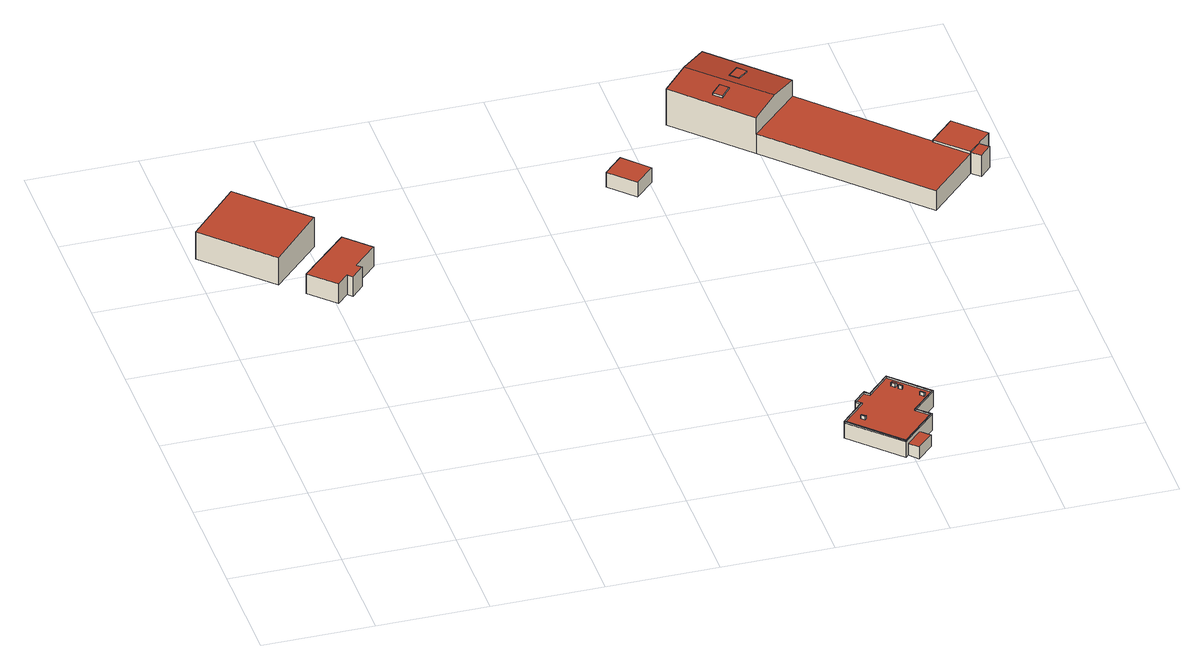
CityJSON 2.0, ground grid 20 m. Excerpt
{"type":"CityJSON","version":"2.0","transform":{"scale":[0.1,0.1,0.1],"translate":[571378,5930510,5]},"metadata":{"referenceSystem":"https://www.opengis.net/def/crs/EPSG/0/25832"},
"CityObjects":{
"building1":{"type":"Building","attributes":{"Grundfläche 2D":"196.279790","Grundhöhe NN":"5.775"},"geometry":[{"type":"Solid","lod":"3","boundaries":[[[[0,1,2,3]],[[4,5,3,2]],[[5,6,0,3]],[[6,7,1,0]],[[7,4,2,1]],[[7,6,5,4]]]],"semantics":{"surfaces":[{"type":"RoofSurface"},{"type":"WallSurface"},{"type":"GroundSurface"}],"values":[[0,1,1,1,1,2]]}}]},
"building2":{"type":"Building","attributes":{"Grundfläche 2D":"78.364275","Grundhöhe NN":"5.591"},"geometry":[{"type":"Solid","lod":"3","boundaries":[[[[8,9,10,11,12,13,14,15]],[[16,17,11,10]],[[17,18,12,11]],[[18,19,13,12]],[[19,20,14,13]],[[20,21,15,14]],[[21,22,8,15]],[[22,23,9,8]],[[23,16,10,9]],[[19,18,17,16,23,22,21,20]]]],"semantics":{"surfaces":[{"type":"RoofSurface"},{"type":"WallSurface"},{"type":"GroundSurface"}],"values":[[0,1,1,1,1,1,1,1,1,2]]}}]},
"building3":{"type":"Building","attributes":{"Grundfläche 2D":"170.092641","Grundhöhe NN":"5.842"},"children":["building3-1","building3-2","building3-3","building3-4","building3-5","building3-6"],"geometry":[{"type":"Solid","lod":"3","boundaries":[[[[24,25,26,27,28,29,30,31,32,33]],[[34,35,36,37]],[[28,27,38,39]],[[35,40,41,29,28,39,42,36]],[[30,29,41,43]],[[31,30,43,44]],[[32,31,44,45]],[[33,32,45,46]],[[24,33,46,47]],[[25,24,47,48]],[[26,25,48,49]],[[27,26,49,38]],[[37,36,42,50]],[[34,37,50,51]],[[35,34,51,40]],[[51,50,42,39,38,49,48,47,46,45,44,43,41,40]]]],"semantics":{"surfaces":[{"type":"RoofSurface"},{"type":"WallSurface"},{"type":"GroundSurface"}],"values":[[0,0,1,1,1,1,1,1,1,1,1,1,1,1,1,2]]}}]},
"building3-1":{"type":"BuildingInstallation","parents":["building3"],"geometry":[{"type":"MultiSurface","lod":"3","boundaries":[[[52,53,54,55,56,57,58,59,60,61,62,63,64,65]],[[24,25,56,55]],[[60,59,66,67]],[[61,60,67,68]],[[62,61,68,69]],[[63,62,69,70]],[[64,63,70,71]],[[65,64,71,72]],[[31,32,53,52]],[[32,33,54,53]],[[33,24,55,54]],[[25,26,57,56]],[[26,27,58,57]]],"semantics":{"surfaces":[{"type":"RoofSurface"},{"type":"WallSurface"}],"values":[0,1,1,1,1,1,1,1,1,1,1,1,1]}}]},
"building3-2":{"type":"BuildingInstallation","parents":["building3"],"geometry":[{"type":"MultiSurface","lod":"3","boundaries":[[[73,74,75,76]],[[76,75,77,78]],[[73,76,78,79]],[[74,73,79,80]],[[75,74,80,77]]],"semantics":{"surfaces":[{"type":"RoofSurface"},{"type":"WallSurface"}],"values":[0,1,1,1,1]}}]},
"building3-3":{"type":"BuildingInstallation","parents":["building3"],"geometry":[{"type":"MultiSurface","lod":"3","boundaries":[[[81,82,83,84]],[[82,81,85,86]],[[83,82,86,87]],[[84,83,87,88]],[[81,84,88,85]]],"semantics":{"surfaces":[{"type":"RoofSurface"},{"type":"WallSurface"}],"values":[0,1,1,1,1]}}]},
"building3-4":{"type":"BuildingInstallation","parents":["building3"],"geometry":[{"type":"MultiSurface","lod":"3","boundaries":[[[89,90,91,92]],[[92,91,93,94]],[[89,92,94,95]],[[90,89,95,96]],[[91,90,96,93]]],"semantics":{"surfaces":[{"type":"RoofSurface"},{"type":"WallSurface"}],"values":[0,1,1,1,1]}}]},
"building3-5":{"type":"BuildingInstallation","parents":["building3"],"geometry":[{"type":"MultiSurface","lod":"3","boundaries":[[[97,98,99,100]],[[100,99,101,102]],[[102,103,97,100]],[[98,97,103,104]],[[104,101,99,98]]],"semantics":{"surfaces":[{"type":"RoofSurface"},{"type":"WallSurface"}],"values":[0,1,1,1,1]}}]},
"building3-6":{"type":"BuildingInstallation","parents":["building3"],"geometry":[{"type":"MultiSurface","lod":"3","boundaries":[[[105,106,59,58,107,108,109,52,65,110]],[[27,28,107,58]],[[28,29,108,107]],[[29,30,109,108]],[[30,31,52,109]],[[72,111,110,65]],[[105,110,111,112]],[[112,113,106,105]],[[59,106,113,66]]],"semantics":{"surfaces":[{"type":"RoofSurface"},{"type":"WallSurface"}],"values":[0,1,1,1,1,1,1,1,1]}}]},
"building4":{"type":"Building","attributes":{"Grundfläche 2D":"29.043902","Grundhöhe NN":"6.591"},"geometry":[{"type":"Solid","lod":"3","boundaries":[[[[114,115,116,117]],[[118,119,117,116]],[[119,120,114,117]],[[120,121,115,114]],[[121,118,116,115]],[[121,120,119,118]]]],"semantics":{"surfaces":[{"type":"RoofSurface"},{"type":"WallSurface"},{"type":"GroundSurface"}],"values":[[0,1,1,1,1,2]]}}]},
"building5":{"type":"Building","attributes":{"Grundfläche 2D":"686.796187","Grundhöhe NN":"6.867"},"children":["building5-1","building5-2"],"geometry":[{"type":"Solid","lod":"3","boundaries":[[[[122,123,124,125,126]],[[124,127,128,125]],[[129,130,131,132,133]],[[134,135,136,137,138,139,140,141]],[[142,143,144,145]],[[127,124,123,146,147]],[[127,147,148,135,128]],[[125,128,135,134,126]],[[146,123,122,126,134,141,149]],[[138,131,130,150,151,139]],[[131,138,137,132]],[[143,152,153,129,133,132,137,154,155,144]],[[130,129,153,150]],[[140,139,151,156]],[[141,140,156,149]],[[136,135,148,157]],[[137,136,157,154]],[[145,144,155,158]],[[142,145,158,159]],[[143,142,159,152]],[[154,157,148,147,146,149,156,151,150,153,152,159,158,155]]]],"semantics":{"surfaces":[{"type":"RoofSurface"},{"type":"WallSurface"},{"type":"GroundSurface"}],"values":[[0,0,0,0,0,1,1,1,1,1,1,1,1,1,1,1,1,1,1,1,2]]}}]},
"building5-1":{"type":"BuildingInstallation","parents":["building5"],"geometry":[{"type":"MultiSurface","lod":"3","boundaries":[[[160,161,162,163]],[[163,162,164,165]],[[160,163,165,166]],[[161,160,166,167]],[[162,161,167,164]]],"semantics":{"surfaces":[{"type":"RoofSurface"},{"type":"WallSurface"}],"values":[0,1,1,1,1]}}]},
"building5-2":{"type":"BuildingInstallation","parents":["building5"],"geometry":[{"type":"MultiSurface","lod":"3","boundaries":[[[168,169,170,171]],[[169,168,172,173]],[[173,174,170,169]],[[175,171,170,174,176]],[[175,172,168,171]]],"semantics":{"surfaces":[{"type":"RoofSurface"},{"type":"WallSurface"}],"values":[0,1,1,1,1]}}]}
},
"vertices":[
[98,988,68],[10,899,63],[122,788,63],[210,876,68],[122,788,8],[210,876,8],[98,988,8],[10,899,8],
[255,746,46],[247,754,46],[290,796,46],[247,839,46],[160,754,46],[204,710,46],[225,732,46],[233,723,46],[290,796,6],[247,839,6],[160,754,6],[204,710,6],[225,732,6],[233,723,6],[255,746,6],[247,754,6],
[959,170,39],[937,148,39],[945,140,39],[903,97,39],[987,14,39],[1050,77,39],[1028,98,39],[1071,141,39],[1007,203,39],[967,162,39],[1035,32,32],[1020,47,32],[992,19,32],[1006,4,32],[903,97,8],[987,14,8],[1020,47,8],[1050,77,8],[992,19,8],[1028,98,8],[1071,141,8],[1007,203,8],[967,162,8],[959,170,8],[937,148,8],[945,140,8],[1006,4,8],[1035,32,8],
[1071,141,42],[1007,203,42],[967,162,42],[959,170,42],[937,148,42],[945,140,42],[903,97,42],[905,97,42],[947,140,42],[938,148,42],[958,168,42],[967,160,42],[1007,201,42],[1069,140,42],[905,97,39],[947,140,39],[938,148,39],[958,168,39],[967,160,39],[1007,201,39],[1069,140,39],
[1020,170,46],[1018,167,46],[1023,162,46],[1025,164,46],[1023,162,39],[1025,164,39],[1020,170,39],[1018,167,39],
[1014,171,46],[1017,173,46],[1011,179,46],[1008,177,46],[1014,171,39],[1017,173,39],[1011,179,39],[1008,177,39],
[939,95,46],[941,97,46],[935,103,46],[933,101,46],[935,103,39],[933,101,39],[939,95,39],[941,97,39],
[1053,132,46],[1055,134,46],[1049,140,46],[1047,139,46],[1049,140,39],[1047,139,39],[1053,132,39],[1055,134,39],
[1048,77,42],[987,16,42],[987,14,42],[1050,77,42],[1028,98,42],[1026,98,42],[1026,98,39],[1048,77,39],[987,16,39],
[765,851,46],[800,885,46],[758,928,46],[723,894,46],[758,928,16],[723,894,16],[765,851,16],[800,885,16],
[1077,1000,92],[957,1121,92],[913,1078,99],[1035,957,99],[1078,999,92],[869,1034,92],[990,912,92],[1361,799,64],[1310,850,64],[1266,806,64],[1317,755,64],[1317,756,64],[1078,999,59],[990,912,59],[1231,669,59],[1317,755,59],[1266,806,59],[1268,808,59],[1078,1001,59],[1077,1000,59],[1352,763,62],[1338,776,62],[1317,756,62],[1332,742,62],[957,1121,19],[869,1034,19],[990,912,19],[1077,1000,19],[1310,850,19],[1268,808,19],[1338,776,19],[1361,799,19],[1317,755,19],[1317,756,19],[1078,1001,19],[1231,669,19],[1332,742,19],[1352,763,19],
[1010,1039,98],[997,1052,98],[979,1035,98],[992,1022,98],[979,1035,97],[992,1022,97],[1010,1039,94],[997,1052,94],
[955,1011,100],[938,993,98],[951,980,98],[968,998,100],[955,1011,97],[938,993,94],[951,980,94],[968,998,97],[961,991,96]
]}
